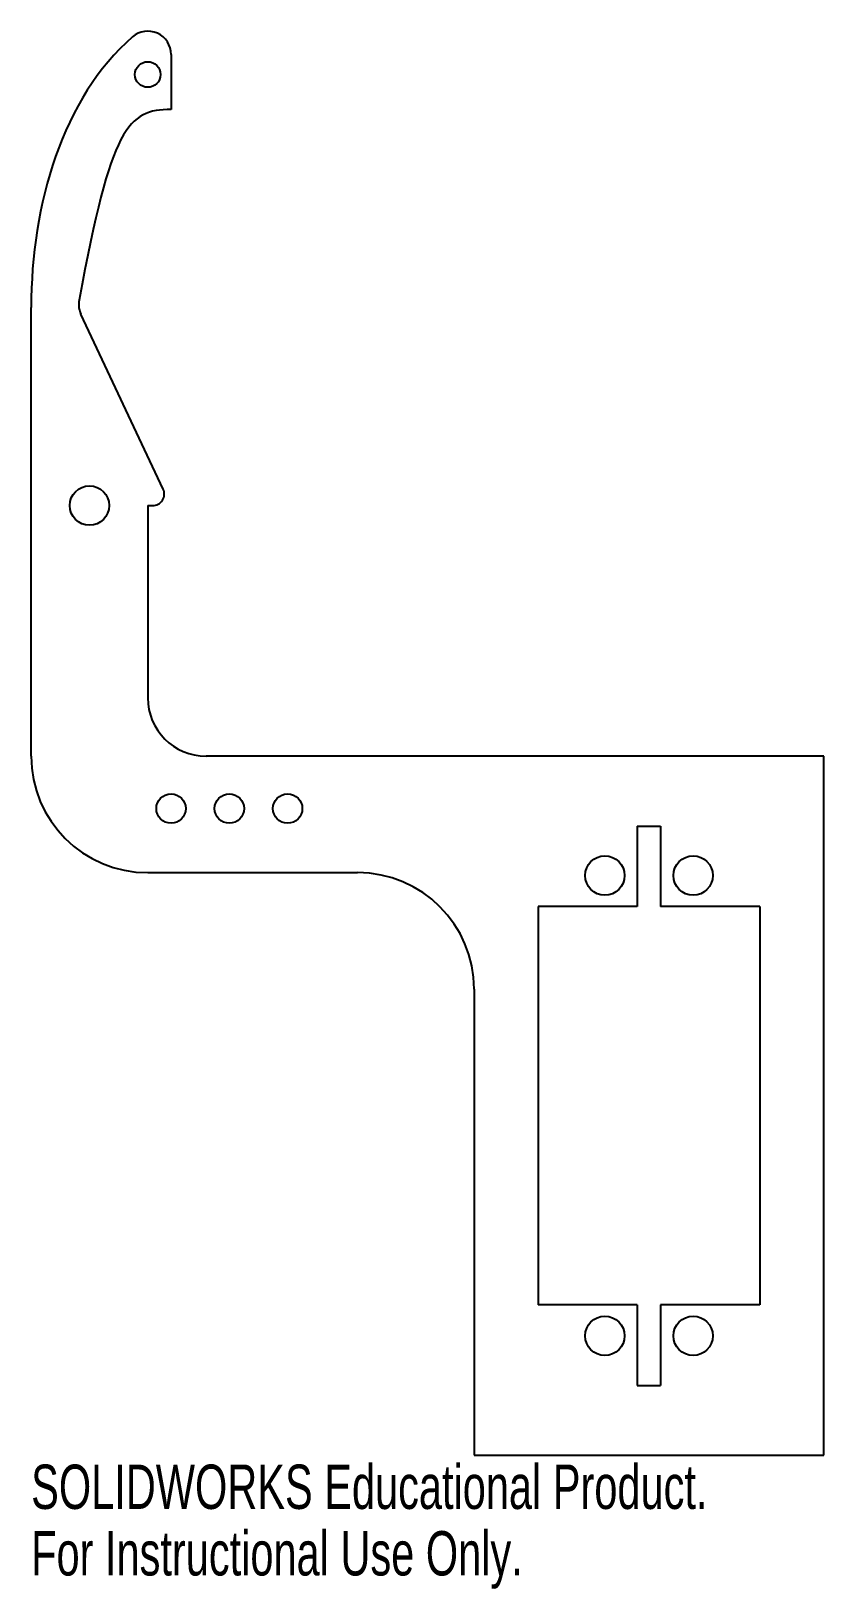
# Model space of a CAD drawing. Header units: inches. Extents: x -2.65 to 0.75, y -2.07 to 4.61.
import ezdxf

# ---------------------------------------------------------------- set-up
doc = ezdxf.new("R2010")
doc.units = ezdxf.units.IN
doc.header["$MEASUREMENT"] = 0
doc.styles.add('SLDTEXTSTYLE0', font='TXT', dxfattribs={"width": 0.7})

msp = doc.modelspace()

# ---------------------------------------------------------------- linework, layer by layer
at = {"color": 7, "linetype": 'Continuous', "lineweight": 25}
for p, q in [((-2.05, 4.511), (-2.05, 4.275)), ((-2.65, 1.5), (-2.65, 3.425)), ((-2.0835, 2.6463), (-2.4363, 3.396)), ((-2.15, 2.575), (-2.1288, 2.575)), ((-2.15, 2.575), (-2.15, 1.75)), ((0.75, 1.5), (-1.9, 1.5)), ((0.75, -1.5), (0.75, 1.5)), ((-0.05, 1.2), (-0.05, 0.855)), ((-0.05, 1.2), (0.05, 1.2)), ((0.05, 1.2), (0.05, 0.855)), ((-2.15, 1), (-1.25, 1)), ((-0.475, 0.855), (-0.475, -0.855)), ((-0.05, 0.855), (-0.475, 0.855)), ((0.475, 0.855), (0.05, 0.855)), ((0.475, 0.855), (0.475, -0.855)), ((-0.75, 0.5), (-0.75, -1.5)), ((-0.05, -0.855), (-0.475, -0.855)), ((-0.05, -0.855), (-0.05, -1.2)), ((0.05, -0.855), (0.05, -1.2)), ((0.475, -0.855), (0.05, -0.855)), ((-0.05, -1.2), (0.05, -1.2)), ((-0.75, -1.5), (0.75, -1.5))]:
    msp.add_line(p, q, dxfattribs=at)
for centre, radius in [((-2.15, 4.425), 0.055), ((-2.4, 2.575), 0.0845), ((-2.05, 1.275), 0.063), ((-1.8, 1.275), 0.063), ((-1.55, 1.275), 0.063), ((-0.189, 0.9875), 0.0845), ((0.189, 0.9875), 0.0845), ((-0.189, -0.9875), 0.0845), ((0.189, -0.9875), 0.0845)]:
    msp.add_circle(centre, radius, dxfattribs=at)
for centre, radius, start, end in [((-2.15, 4.511), 0.1, 0, 130.99135), ((-2.3459, 3.4386), 0.1, 169.57, 205.20112), ((-2.1288, 2.625), 0.05, 270, 25.20112), ((-1.9, 1.75), 0.25, 180, 270), ((-2.15, 1.5), 0.5, 180, 270), ((-1.25, 0.5), 0.5, 0, 90)]:
    msp.add_arc(centre, radius, start, end, dxfattribs=at)
for points in [[(-2.2156, 4.5865), (-2.5152, 4.3261), (-2.65, 3.8655), (-2.65, 3.425)], [(-2.05, 4.275), (-2.2345, 4.275), (-2.3069, 4.2028), (-2.4442, 3.4567)]]:
    msp.add_open_spline(points, degree=3, dxfattribs=at)

# ---------------------------------------------------------------- texts
at = {"color": 7, "linetype": 'Continuous', "char_height": 0.1903, "attachment_point": 1, "style": 'SLDTEXTSTYLE0'}
for s, insert in [('SOLIDWORKS Educational Product.', (-2.65, -1.5401)), ('For Instructional Use Only.', (-2.65, -1.8256))]:
    msp.add_mtext(s, dxfattribs=dict(at, insert=insert))

doc.saveas('drawing.dxf')
